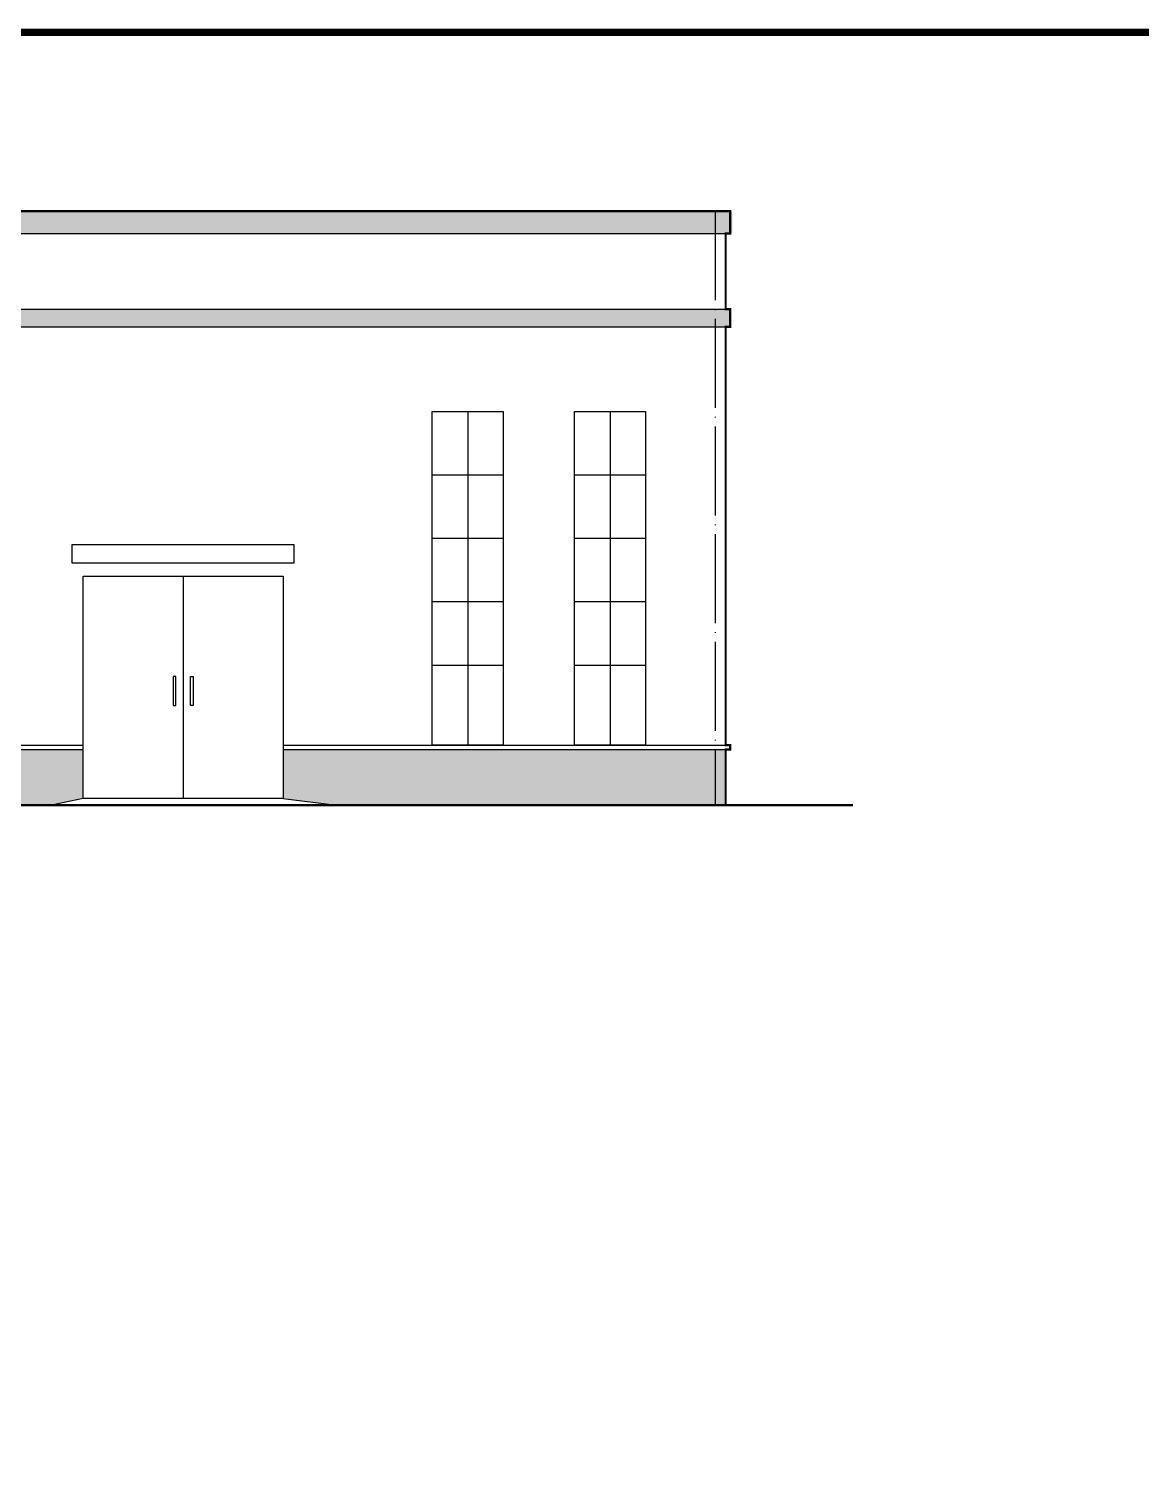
# Model space of a CAD drawing. Extents: x 1036631 to 1215829, y 514619 to 909419.
# Drawn here: x 1165795 to 1190812, y 615207 to 647499 of the extents above; entities that cross this region are included whole.
import ezdxf

# ---------------------------------------------------------------- set-up
doc = ezdxf.new("R2010")
doc.units = 0
doc.header["$LTSCALE"] = 1000
doc.header["$MEASUREMENT"] = 0
doc.linetypes.add('DOTE', pattern=[2.42, 2, -0.2, 0.02, -0.2])
for name, color, linetype in [('DOTE', 1, 'Continuous'), ('PUB_TITLE', 4, 'Continuous'), ('WINDOW', 4, 'Continuous'), ('外框线', 255, 'Continuous'), ('粉刷', 8, 'Continuous'), ('线线', 150, 'Continuous')]:
    doc.layers.add(name, color=color, linetype=linetype)

msp = doc.modelspace()

# ---------------------------------------------------------------- hatches: boundary and pattern name
at = {"layer": '粉刷'}
h = msp.add_hatch(dxfattribs=at)
h.set_pattern_fill('粉刷', color=256, scale=60, style=0)
h.set_pattern_definition([(37.5, (2e-09, 10037.68), (-7.559203, 231.218852), [0, -182.4, 0, -204, 0, -195]), (7.5, (2e-09, 10037.68), (212.373205, 338.65753), [0, -98.4, 0, -164.4, 0, -63]), (327.5, (-147.6, 10037.68), (373.697023, 0.679086), [0, -60, 0, -216, 0, -282]), (317.5, (-147.6, 10037.68), (360.73519, 105.32107), [0, -30, 0, -141.6, 0, -162])])
h.paths.add_polyline_path([(1181467, 640796), (1181567, 640796), (1181567, 641196), (1181467, 641196), (1116967, 641196), (1116967, 640796), (1117067, 640796)])
h.paths.add_polyline_path([(1116967, 643396), (1116967, 642896), (1181467, 642896), (1181617, 642896), (1181617, 643396)])
h = msp.add_hatch(dxfattribs=at)
h.set_pattern_fill('粉刷', color=256, scale=90, style=0)
h.set_pattern_definition([(37.5, (2e-09, 10037.68), (-11.338804, 346.82828), [0, -273.6, 0, -306, 0, -292.5]), (7.5, (2e-09, 10037.7), (318.5598, 507.98629), [0, -147.6, 0, -246.6, 0, -94.5]), (327.5, (-221.4, 10037.68), (560.545535, 1.01863), [0, -90, 0, -324, 0, -423]), (317.5, (-221.4, 10037.7), (541.10279, 157.9816), [0, -45, 0, -212.4, 0, -243])])
h.paths.add_polyline_path([(1126307, 630046), (1127017, 630196), (1127017, 631296), (1117067, 631296), (1117067, 630046)])
h.paths.add_polyline_path([(1166307, 630046), (1167017, 630196), (1167017, 631296), (1131517, 631296), (1131517, 630196), (1132726, 630046)])
h.paths.add_polyline_path([(1181467, 630046), (1181467, 631296), (1171517, 631296), (1171517, 630196), (1172726, 630046)])

# ---------------------------------------------------------------- linework, layer by layer
msp.add_line((1181467, 640402), (1181467, 640796))
at = {"layer": 'DOTE', "color": 251, "linetype": 'DOTE'}
for p, q in [((1181227, 643396), (1181227, 630046)), ((1116967, 641196), (1181467, 641196))]:
    msp.add_line(p, q, dxfattribs=at)
at = {"layer": 'PUB_TITLE', "const_width": 160}
msp.add_lwpolyline([(1100949, 583419), (1214229, 583419), (1214229, 647419), (1100949, 647419)], close=True, dxfattribs=at)
at = {"layer": 'WINDOW'}
for p, q in [((1175666, 638896), (1175666, 631396)), ((1178867, 638896), (1178867, 631396)), ((1174866, 637471), (1176466, 637471)), ((1178067, 637471), (1179667, 637471)), ((1174866, 636046), (1176466, 636046)), ((1178067, 636046), (1179667, 636046)), ((1169267, 635196), (1169267, 630196)), ((1174866, 634621), (1176466, 634621)), ((1178067, 634621), (1179667, 634621)), ((1174866, 633196), (1176466, 633196)), ((1178067, 633196), (1179667, 633196)), ((1167017, 630196), (1166307, 630046)), ((1171517, 630196), (1172726, 630046))]:
    msp.add_line(p, q, dxfattribs=at)
for points in [[(1176466, 631396), (1174866, 631396), (1174866, 638896), (1176466, 638896)], [(1179667, 631396), (1178067, 631396), (1178067, 638896), (1179667, 638896)], [(1166767, 635496), (1171767, 635496), (1171767, 635896), (1166767, 635896)], [(1167017, 635196), (1171517, 635196), (1171517, 630196), (1167017, 630196)], [(1169101, 632937), (1169041, 632937), (1169041, 632286), (1169101, 632286)], [(1169432, 632937), (1169492, 632937), (1169492, 632286), (1169432, 632286)]]:
    msp.add_lwpolyline(points, close=True, dxfattribs=at)
at = {"layer": '外框线', "color": 2, "const_width": 50}
for points in [[(1116967, 643396), (1181567, 643396), (1181567, 642896), (1181467, 642896), (1181467, 641196), (1181567, 641196), (1181567, 640796), (1181467, 640796), (1181467, 631396), (1181567, 631396), (1181567, 631296), (1181467, 631296), (1181467, 630046), (1117067, 630046)], [(1181467, 630046), (1184330, 630046)]]:
    msp.add_lwpolyline(points, dxfattribs=at)
at = {"layer": '线线'}
for p, q in [((1117067, 643396), (1181467, 643396)), ((1117067, 642896), (1181467, 642896)), ((1181467, 641196), (1181467, 642896)), ((1116967, 641196), (1181467, 641196)), ((1116967, 640796), (1181467, 640796)), ((1181467, 631396), (1181467, 640796)), ((1131517, 631396), (1167017, 631396)), ((1171517, 631396), (1181467, 631396)), ((1131517, 631296), (1167017, 631296)), ((1171517, 631296), (1181467, 631296)), ((1181467, 630046), (1181467, 631296)), ((1115048, 630046), (1183915, 630046))]:
    msp.add_line(p, q, dxfattribs=at)

doc.saveas('drawing.dxf')
